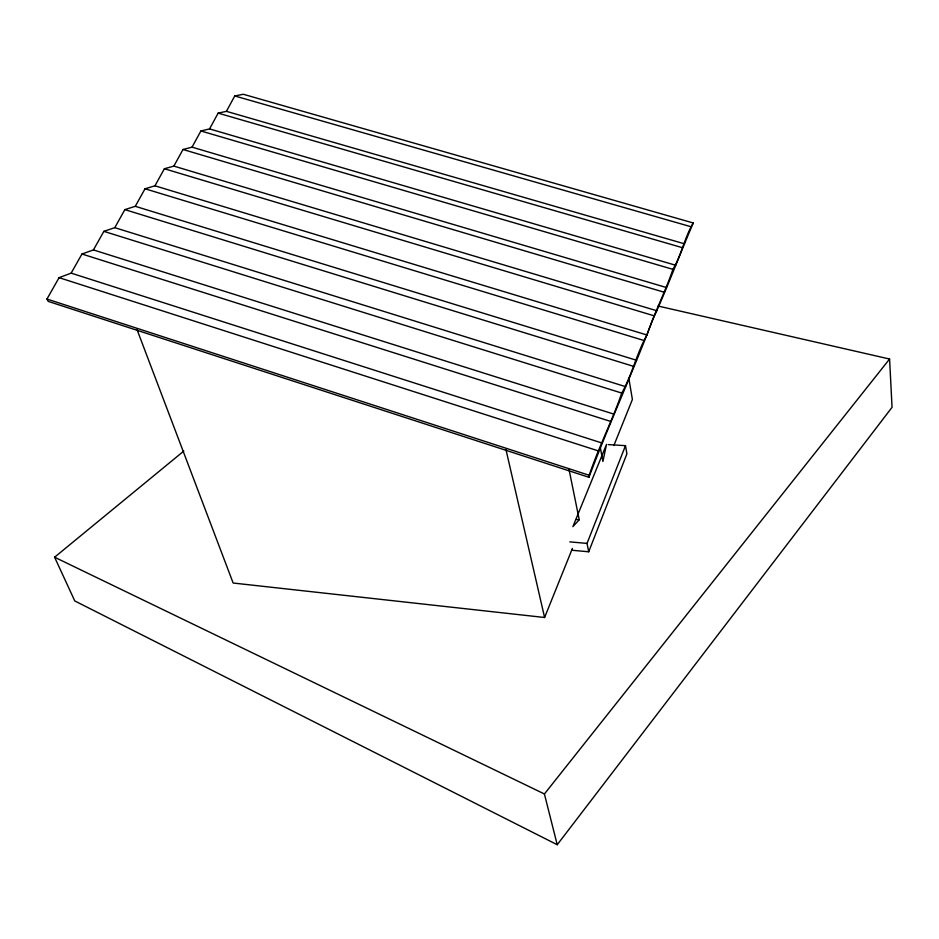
<?xml version="1.0" encoding="UTF-8"?>
<svg xmlns="http://www.w3.org/2000/svg" width="939" height="939" viewBox="0 0 939 939"><rect width="100%" height="100%" fill="white"/><g stroke="black" fill="none" stroke-linecap="round" stroke-linejoin="round"><path stroke-width="1.41" d="M588.941 477.294L589.187 475.275C598.648 447.222 612.099 421.024 621.759 393.077C632.135 374.649 636.665 353.44 646.948 334.988C654.542 312.581 665.305 291.736 672.923 269.352C681.585 254.845 684.554 237.426 693.252 222.977L243.33 94.276L234.75 95.954L226.428 111.342L218.141 113.126L209.561 128.913L200.899 130.967L192.049 147.153L182.999 149.489L173.868 166.109L164.384 168.738L154.958 185.805L145.029 188.774L135.275 206.31L124.864 209.62L114.793 227.661L103.865 231.346L93.43 249.927L81.963 254.011L71.153 273.132L59.098 277.662L46.95 299.036L48.218 301.384L588.941 477.294C609 424.088 632.663 372.607 652.805 319.506C667.3 287.815 679.543 254.915 693.252 222.977M571.558 550.219L588.706 551.78L626.912 453.807L625.491 445.661L608.249 444.593M588.706 551.78L587.028 543.411L625.491 445.661M137.117 329.847L233.142 583.025L544.597 617.498L572.403 548.435M613.86 445.52L632.393 399.474L628.754 377.807M183.798 451.072L54.603 557.214L74.768 600.937L557.226 844.724L892.05 407.315L889.585 359.027L658.11 306.044M557.226 844.724L544.409 793.983L889.585 359.027M569.034 469.465L579.234 519.737L572.884 526.662L606.512 444.405L602.908 461.46L600.491 448.502M576.393 519.49L579.234 519.737M569.809 541.873L587.028 543.411M234.75 95.954L690.599 226.616M226.428 111.342L684.554 243.847M218.141 113.126L681.937 247.556M209.561 128.913L675.716 265.268M200.899 130.967L672.923 269.352M192.049 147.153L666.514 287.557M182.999 149.489L663.544 292.041M173.868 166.109L656.936 310.786M164.384 168.738L653.755 315.704M154.958 185.805L646.948 334.988M145.029 188.774L643.555 340.376M135.275 206.31L636.525 360.259M124.864 209.62L632.898 366.14M114.793 227.661L625.632 386.657M103.865 231.346L621.759 393.077M93.43 249.927L614.259 414.24M81.963 254.011L610.104 421.247M71.153 273.132L602.345 443.126M59.098 277.662L597.897 450.755M46.95 299.036L589.187 475.275M54.603 557.214L544.409 793.983M505.992 449.746L544.597 617.498"/></g></svg>
